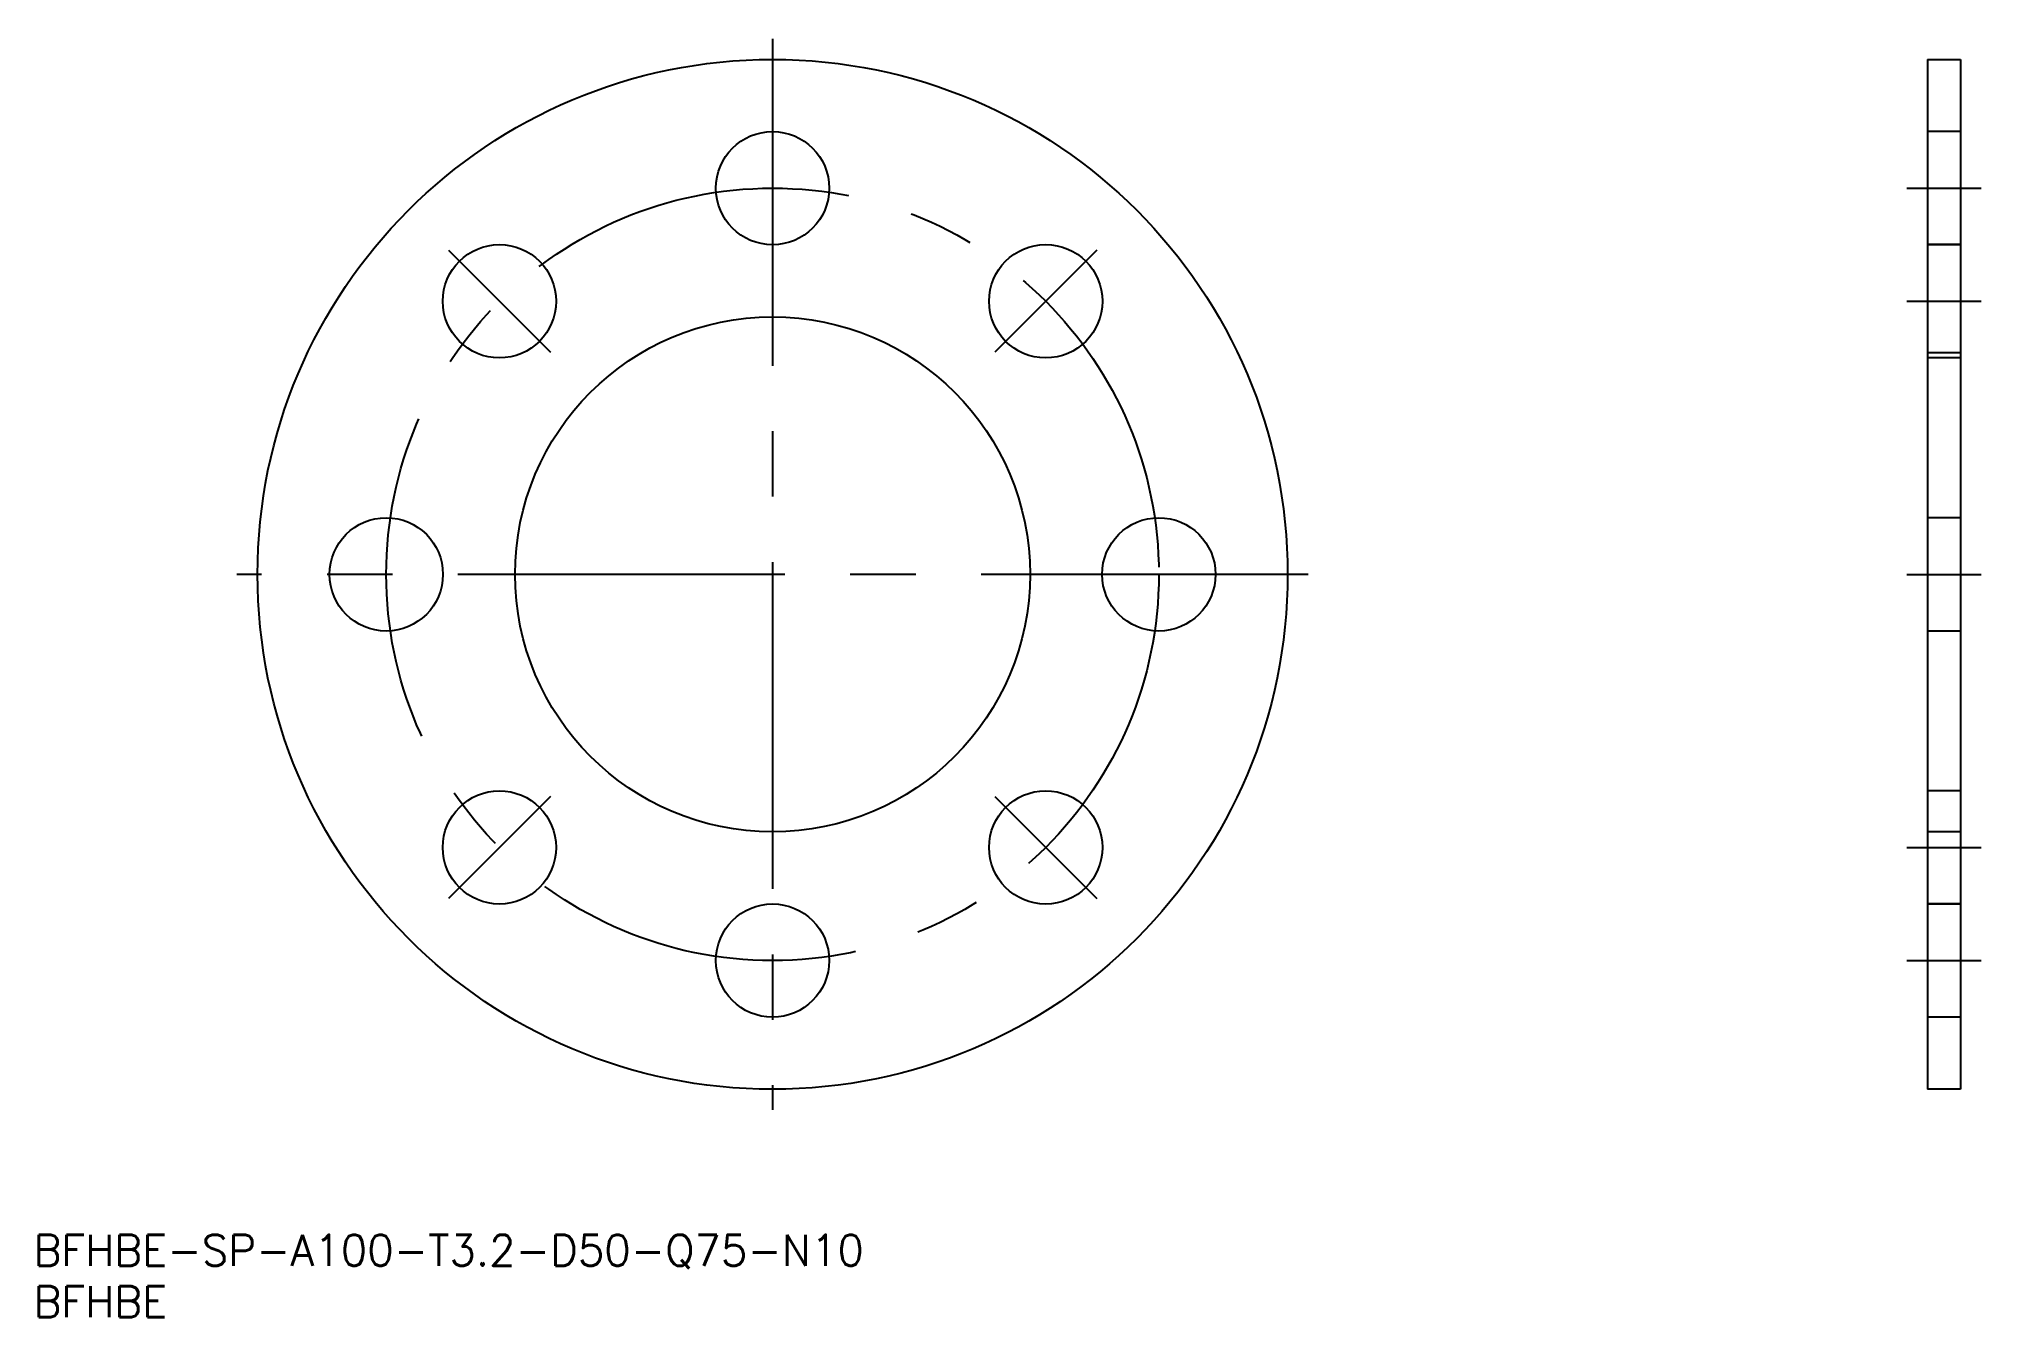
# Model space of a CAD drawing. Extents: x 1 to 189, y 0 to 124.
import ezdxf

# ---------------------------------------------------------------- set-up
doc = ezdxf.new("R2010")
doc.units = 0
doc.linetypes.add('CENTER', pattern=[50.8, 31.75, -6.35, 6.35, -6.35])
doc.linetypes.add('DASHED', pattern=[19.05, 12.7, -6.35])
doc.layers.get('0').update_dxf_attribs({"linetype": 'CONTINUOUS'})
doc.layers.add('CENTER', color=1, linetype='CENTER')
doc.styles.get("Standard").update_dxf_attribs({"font": 'txt.shx', "height": 3, "bigfont": 'bigfont.shx'})

# ---------------------------------------------------------------- blocks, each defined once
blk = doc.blocks.new('*U1')
at = {"color": 7, "linetype": 'CONTINUOUS'}
blk.add_text('BFHBE-SP-A100-T3.2-D50-Q75-N10', height=3, dxfattribs=at).set_placement((0, 5))
blk = doc.blocks.new('*U2')
at = {"color": 7, "linetype": 'CONTINUOUS'}
blk.add_text('BFHBE', height=3, dxfattribs=at).set_placement((0, 0))

msp = doc.modelspace()

# ---------------------------------------------------------------- linework, layer by layer
at = {"color": 7, "linetype": 'CONTINUOUS'}
for p, q in [((183.876661, 122.126286), (187.076661, 122.126286)), ((183.876661, 122.126286), (183.876661, 22.126286)), ((187.076661, 122.126286), (187.076661, 22.126286)), ((187.076661, 22.126286), (183.876661, 22.126286))]:
    msp.add_line(p, q, dxfattribs=at)
at = {"color": 3, "linetype": 'DASHED'}
for p, q in [((187.076661, 115.126286), (183.876661, 115.126286)), ((187.076661, 104.14279), (183.876661, 104.14279)), ((187.076661, 104.126286), (183.876661, 104.126286)), ((187.076661, 93.64279), (183.876661, 93.64279)), ((187.076661, 93.14279), (183.876661, 93.14279)), ((187.076661, 77.626286), (183.876661, 77.626286)), ((187.076661, 66.626286), (183.876661, 66.626286)), ((187.076661, 51.109781), (183.876661, 51.109781)), ((187.076661, 47.126286), (183.876661, 47.126286)), ((187.076661, 40.126286), (183.876661, 40.126286)), ((187.076661, 40.109781), (183.876661, 40.109781)), ((187.076661, 29.126286), (183.876661, 29.126286))]:
    msp.add_line(p, q, dxfattribs=at)
at = {"color": 7, "linetype": 'CONTINUOUS'}
for centre, radius in [((71.744367, 72.126286), 50), ((71.744367, 109.626286), 5.5), ((45.227863, 98.64279), 5.5), ((98.260872, 98.64279), 5.5), ((71.744367, 72.126286), 25), ((34.244367, 72.126286), 5.5), ((109.244367, 72.126286), 5.5), ((45.227863, 45.609781), 5.5), ((98.260872, 45.609781), 5.5), ((71.744367, 34.626286), 5.5)]:
    msp.add_circle(centre, radius, dxfattribs=at)
at = {"layer": 'CENTER', "color": 1, "linetype": 'CENTER'}
for p, q in [((71.744367, 124.126286), (71.744367, 20.126286)), ((181.876661, 109.626286), (189.076661, 109.626286)), ((40.278116, 103.592538), (50.17761, 93.693043)), ((103.210619, 103.592538), (93.311124, 93.693043)), ((181.876661, 98.64279), (189.076661, 98.64279)), ((123.744367, 72.126286), (19.744367, 72.126286)), ((181.876661, 72.126286), (189.076661, 72.126286)), ((50.17761, 50.559529), (40.278116, 40.660034)), ((93.311124, 50.559529), (103.210619, 40.660034)), ((181.876661, 45.609781), (189.076661, 45.609781)), ((181.876661, 34.626286), (189.076661, 34.626286))]:
    msp.add_line(p, q, dxfattribs=at)
msp.add_circle((71.744367, 72.126286), 37.5, dxfattribs=at)

# ---------------------------------------------------------------- block references
at = {"color": 7, "linetype": 'CONTINUOUS'}
for name in ['*U1', '*U2']:
    msp.add_blockref(name, (0, 0), dxfattribs=at)

doc.saveas('drawing.dxf')
